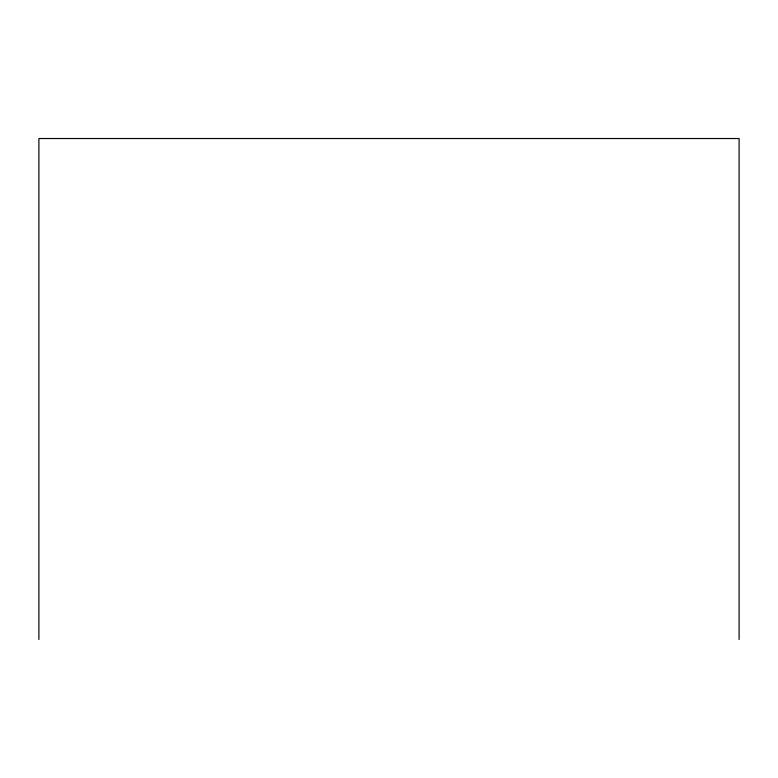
<?xml version="1.0" encoding="UTF-8"?>
<svg xmlns="http://www.w3.org/2000/svg" width="778" height="778" viewBox="0 0 778 778"><rect width="100%" height="100%" fill="white"/><g stroke="black" fill="none" stroke-linecap="round" stroke-linejoin="round"><path stroke-width="1.17" d="M739.1 639.477L739.1 138.523L38.9 138.523L38.9 639.477"/></g></svg>
